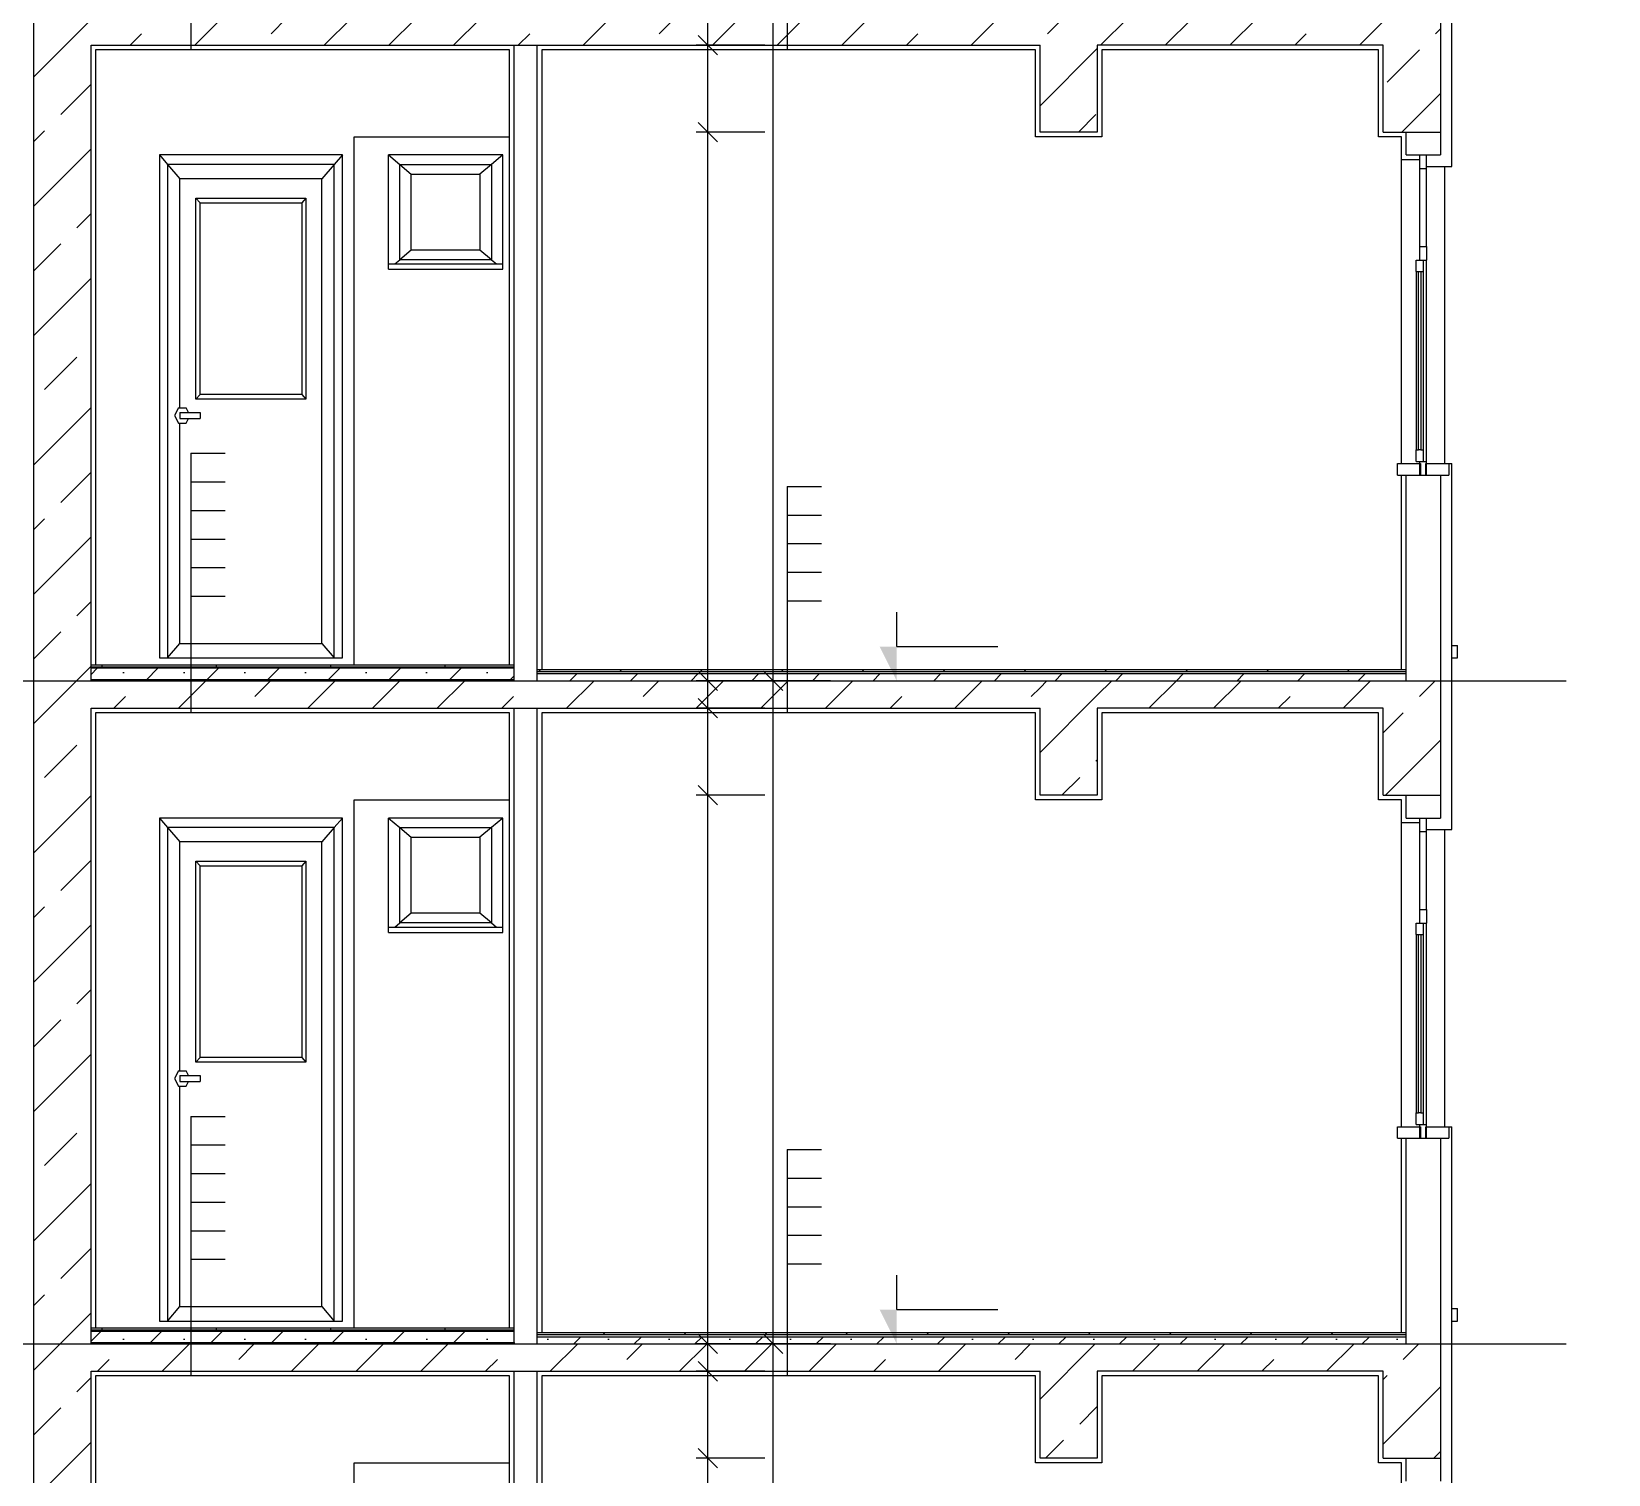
# Model space of a CAD drawing. Header units: metres. Extents: x -220 to 294, y -29 to 18.
# Drawn here: x -192.577 to -190.854, y 1.907 to 3.485 of the extents above; entities that cross this region are included whole.
import ezdxf

# ---------------------------------------------------------------- set-up
doc = ezdxf.new("R2010")
doc.units = ezdxf.units.M
doc.header["$MEASUREMENT"] = 0
doc.linetypes.add('DASHED4', pattern=[0.1875, 0.125, -0.0625])
for name, color, linetype in [('Cizgi', 7, 'Continuous'), ('Kesit_Kot', 7, 'Continuous'), ('Olculendirme', 7, 'Continuous'), ('Standart', 7, 'Continuous'), ('Tarama', 7, 'Continuous')]:
    doc.layers.add(name, color=color, linetype=linetype)

msp = doc.modelspace()

# ---------------------------------------------------------------- hatches: boundary and pattern name
at = {"layer": 'Kesit_Kot', "linetype": 'Continuous', "lineweight": -3}
for points in [[(-191.6314, 2.775), (-191.6502, 2.8125), (-191.6314, 2.8125)], [(-191.6314, 2.05), (-191.6502, 2.0875), (-191.6314, 2.0875)]]:
    msp.add_hatch(color=216, dxfattribs=at).paths.add_polyline_path(points)
at = {"layer": 'Tarama', "linetype": 'Continuous', "lineweight": -3}
h = msp.add_hatch(dxfattribs=at)
h.set_pattern_fill('ANSI33', color=58, scale=0.4, style=0)
h.paths.add_polyline_path([(-192.512, 2.775), (-192.5745, 2.775), (-192.5745, 3.5), (-192.512, 3.5)])
h = msp.add_hatch(dxfattribs=at)
h.set_pattern_fill('ANSI33', color=58, scale=0.4, style=0)
h.paths.add_polyline_path([(-191.4748, 3.47), (-192.512, 3.47), (-192.512, 3.5), (-191.4748, 3.5)])
h = msp.add_hatch(dxfattribs=at)
h.set_pattern_fill('ANSI33', color=58, scale=0.4, style=0)
h.paths.add_polyline_path([(-191.4123, 3.375), (-191.4748, 3.375), (-191.4748, 3.5), (-191.4123, 3.5)])
h = msp.add_hatch(dxfattribs=at)
h.set_pattern_fill('ANSI33', color=58, scale=0.4, style=0)
h.paths.add_polyline_path([(-191.0998, 3.47), (-191.4123, 3.47), (-191.4123, 3.5), (-191.0998, 3.5)])
h = msp.add_hatch(dxfattribs=at)
h.set_pattern_fill('ANSI33', color=58, scale=0.4, style=0)
h.paths.add_polyline_path([(-191.0373, 3.375), (-191.0998, 3.375), (-191.0998, 3.5), (-191.0373, 3.5)])
h = msp.add_hatch(dxfattribs=at)
h.set_pattern_fill('NET', color=163, style=0)
h.paths.add_polyline_path([(-192.0495, 2.79), (-192.512, 2.79), (-192.512, 2.7925), (-192.0495, 2.7925)])
h = msp.add_hatch(dxfattribs=at)
h.set_pattern_fill('ANSI33', color=58, scale=0.4, style=0)
h.paths.add_polyline_path([(-192.512, 2.05), (-192.5745, 2.05), (-192.5745, 2.775), (-192.512, 2.775)])
h = msp.add_hatch(dxfattribs=at)
h.set_pattern_fill('DOTS', color=58, scale=0.8, style=0)
h.paths.add_polyline_path([(-192.0495, 2.7888), (-192.512, 2.7888), (-192.512, 2.79), (-192.0495, 2.79)])
h = msp.add_hatch(dxfattribs=at)
h.set_pattern_fill('SACNCR', color=58, scale=0.5, style=0)
h.paths.add_polyline_path([(-192.0495, 2.7762), (-192.512, 2.7762), (-192.512, 2.7888), (-192.0495, 2.7888)])
h = msp.add_hatch(dxfattribs=at)
h.set_pattern_fill('DOTS', color=38, scale=0.8, style=0)
h.paths.add_polyline_path([(-192.0495, 2.775), (-192.512, 2.775), (-192.512, 2.7762), (-192.0495, 2.7762)])
h = msp.add_hatch(dxfattribs=at)
h.set_pattern_fill('ANSI33', color=58, scale=0.4, style=0)
h.paths.add_polyline_path([(-191.4748, 2.745), (-192.512, 2.745), (-192.512, 2.775), (-191.4748, 2.775)])
h = msp.add_hatch(dxfattribs=at)
h.set_pattern_fill('ANSI31', color=58, scale=0.5, style=0)
h.paths.add_polyline_path([(-191.0748, 2.785), (-192.0245, 2.785), (-192.0245, 2.7875), (-191.0748, 2.7875)])
h = msp.add_hatch(dxfattribs=at)
h.set_pattern_fill('TRIANG', color=58, scale=0.2, style=0)
h.paths.add_polyline_path([(-191.0748, 2.7825), (-192.0245, 2.7825), (-192.0245, 2.785), (-191.0748, 2.785)])
h = msp.add_hatch(dxfattribs=at)
h.set_pattern_fill('SACNCR', color=58, scale=0.5, style=0)
h.paths.add_polyline_path([(-191.0748, 2.775), (-192.0245, 2.775), (-192.0245, 2.7825), (-191.0748, 2.7825)])
h = msp.add_hatch(dxfattribs=at)
h.set_pattern_fill('ANSI33', color=58, scale=0.4, style=0)
h.paths.add_polyline_path([(-191.4123, 2.65), (-191.4748, 2.65), (-191.4748, 2.775), (-191.4123, 2.775)])
h = msp.add_hatch(dxfattribs=at)
h.set_pattern_fill('ANSI33', color=58, scale=0.4, style=0)
h.paths.add_polyline_path([(-191.0998, 2.745), (-191.4123, 2.745), (-191.4123, 2.775), (-191.0998, 2.775)])
h = msp.add_hatch(dxfattribs=at)
h.set_pattern_fill('ANSI33', color=58, scale=0.4, style=0)
h.paths.add_polyline_path([(-191.0373, 2.65), (-191.0998, 2.65), (-191.0998, 2.775), (-191.0373, 2.775)])
h = msp.add_hatch(dxfattribs=at)
h.set_pattern_fill('NET', color=163, style=0)
h.paths.add_polyline_path([(-192.0495, 2.065), (-192.512, 2.065), (-192.512, 2.0675), (-192.0495, 2.0675)])
h = msp.add_hatch(dxfattribs=at)
h.set_pattern_fill('DOTS', color=58, scale=0.8, style=0)
h.paths.add_polyline_path([(-192.0495, 2.0637), (-192.512, 2.0637), (-192.512, 2.065), (-192.0495, 2.065)])
h = msp.add_hatch(dxfattribs=at)
h.set_pattern_fill('SACNCR', color=58, scale=0.5, style=0)
h.paths.add_polyline_path([(-192.0495, 2.0513), (-192.512, 2.0513), (-192.512, 2.0637), (-192.0495, 2.0637)])
h = msp.add_hatch(dxfattribs=at)
h.set_pattern_fill('DOTS', color=38, scale=0.8, style=0)
h.paths.add_polyline_path([(-192.0495, 2.05), (-192.512, 2.05), (-192.512, 2.0513), (-192.0495, 2.0513)])
h = msp.add_hatch(dxfattribs=at)
h.set_pattern_fill('ANSI31', color=58, scale=0.5, style=0)
h.paths.add_polyline_path([(-191.0748, 2.06), (-192.0245, 2.06), (-192.0245, 2.0625), (-191.0748, 2.0625)])
h = msp.add_hatch(dxfattribs=at)
h.set_pattern_fill('TRIANG', color=58, scale=0.2, style=0)
h.paths.add_polyline_path([(-191.0748, 2.0575), (-192.0245, 2.0575), (-192.0245, 2.06), (-191.0748, 2.06)])
h = msp.add_hatch(dxfattribs=at)
h.set_pattern_fill('SACNCR', color=58, scale=0.5, style=0)
h.paths.add_polyline_path([(-191.0748, 2.05), (-192.0245, 2.05), (-192.0245, 2.0575), (-191.0748, 2.0575)])
h = msp.add_hatch(dxfattribs=at)
h.set_pattern_fill('ANSI33', color=58, scale=0.4, style=0)
h.paths.add_polyline_path([(-192.512, 1.325), (-192.5745, 1.325), (-192.5745, 2.05), (-192.512, 2.05)])
h = msp.add_hatch(dxfattribs=at)
h.set_pattern_fill('ANSI33', color=58, scale=0.4, style=0)
h.paths.add_polyline_path([(-191.4748, 2.02), (-192.512, 2.02), (-192.512, 2.05), (-191.4748, 2.05)])
h = msp.add_hatch(dxfattribs=at)
h.set_pattern_fill('ANSI33', color=58, scale=0.4, style=0)
h.paths.add_polyline_path([(-191.4123, 1.925), (-191.4748, 1.925), (-191.4748, 2.05), (-191.4123, 2.05)])
h = msp.add_hatch(dxfattribs=at)
h.set_pattern_fill('ANSI33', color=58, scale=0.4, style=0)
h.paths.add_polyline_path([(-191.0998, 2.02), (-191.4123, 2.02), (-191.4123, 2.05), (-191.0998, 2.05)])
h = msp.add_hatch(dxfattribs=at)
h.set_pattern_fill('ANSI33', color=58, scale=0.4, style=0)
h.paths.add_polyline_path([(-191.0373, 1.925), (-191.0998, 1.925), (-191.0998, 2.05), (-191.0373, 2.05)])

# ---------------------------------------------------------------- linework, layer by layer
at = {"layer": 'Cizgi', "color": 7, "linetype": 'Continuous', "lineweight": -3}
for points in [[(-192.5745, -0.3447), (-192.5745, 4.625)], [(-191.0373, 3.5), (-191.0373, 3.375)], [(-192.512, 3.47), (-192.0495, 3.47)], [(-192.512, 2.7925), (-192.512, 3.47)], [(-192.0495, 3.47), (-192.0245, 3.47)], [(-192.0245, 3.47), (-191.4748, 3.47)], [(-191.4748, 3.375), (-191.4748, 3.47)], [(-191.0998, 3.47), (-191.4123, 3.47)], [(-191.4123, 3.47), (-191.4123, 3.375)], [(-191.0998, 3.375), (-191.0998, 3.47)], [(-191.4123, 3.375), (-191.4748, 3.375)], [(-191.0998, 3.375), (-191.0748, 3.375)], [(-191.0748, 3.375), (-191.0373, 3.375)], [(-192.512, 2.775), (-192.512, 2.7925)], [(-192.512, 2.775), (-192.0495, 2.775)], [(-192.0495, 2.775), (-192.0245, 2.775)], [(-192.0245, 2.775), (-191.0748, 2.775)], [(-191.0748, 2.775), (-191.0373, 2.775)], [(-191.0373, 2.775), (-191.0373, 2.65)], [(-192.512, 2.745), (-192.0495, 2.745)], [(-192.512, 2.0675), (-192.512, 2.745)], [(-192.0495, 2.745), (-192.0245, 2.745)], [(-192.0245, 2.745), (-191.4748, 2.745)], [(-191.4748, 2.65), (-191.4748, 2.745)], [(-191.0998, 2.745), (-191.4123, 2.745)], [(-191.4123, 2.745), (-191.4123, 2.65)], [(-191.0998, 2.65), (-191.0998, 2.745)], [(-191.4123, 2.65), (-191.4748, 2.65)], [(-191.0998, 2.65), (-191.0748, 2.65)], [(-191.0748, 2.65), (-191.0373, 2.65)], [(-192.512, 2.05), (-192.512, 2.0675)], [(-192.512, 2.05), (-192.0495, 2.05)], [(-192.0495, 2.05), (-192.0245, 2.05)], [(-192.0245, 2.05), (-191.0748, 2.05)], [(-191.0748, 2.05), (-191.0373, 2.05)], [(-191.0373, 2.05), (-191.0373, 1.925)], [(-192.512, 1.3425), (-192.512, 2.02)], [(-192.512, 2.02), (-192.0495, 2.02)], [(-192.0495, 2.02), (-192.0245, 2.02)], [(-192.0245, 2.02), (-191.4748, 2.02)], [(-191.4748, 1.925), (-191.4748, 2.02)], [(-191.4123, 2.02), (-191.4123, 1.925)], [(-191.0998, 2.02), (-191.4123, 2.02)], [(-191.0998, 1.925), (-191.0998, 2.02)], [(-191.4123, 1.925), (-191.4748, 1.925)], [(-191.0998, 1.925), (-191.0748, 1.925)], [(-191.0748, 1.925), (-191.0373, 1.925)]]:
    msp.add_lwpolyline(points, dxfattribs=at)
at = {"layer": 'Cizgi', "color": 241, "linetype": 'Continuous', "lineweight": -3}
for points in [[(-191.0248, 3.3375), (-191.0248, 3.5)], [(-192.0545, 3.465), (-192.507, 3.465)], [(-192.507, 3.465), (-192.507, 2.7925)], [(-192.0545, 2.7925), (-192.0545, 3.465)], [(-191.4798, 3.465), (-192.0195, 3.465)], [(-192.0195, 3.465), (-192.0195, 2.7875)], [(-191.4798, 3.37), (-191.4798, 3.465)], [(-191.1048, 3.465), (-191.4073, 3.465)], [(-191.4073, 3.465), (-191.4073, 3.37)], [(-191.1048, 3.37), (-191.1048, 3.465)], [(-191.4073, 3.37), (-191.4798, 3.37)], [(-191.0798, 3.37), (-191.1048, 3.37)], [(-191.0798, 3.345), (-191.0798, 3.37)], [(-191.0798, 3.345), (-191.0598, 3.345)], [(-191.0523, 3.3375), (-191.0248, 3.3375)], [(-191.0798, 2.7875), (-191.0798, 3)], [(-191.028, 3.0125), (-191.0248, 3.0125)], [(-191.0248, 2.8137), (-191.0248, 3.0125)], [(-191.0248, 2.8), (-191.0248, 2.8137)], [(-191.0248, 2.6125), (-191.0248, 2.8)], [(-192.0545, 2.74), (-192.507, 2.74)], [(-192.507, 2.74), (-192.507, 2.0675)], [(-192.0545, 2.0675), (-192.0545, 2.74)], [(-191.4798, 2.74), (-192.0195, 2.74)], [(-192.0195, 2.74), (-192.0195, 2.0625)], [(-191.4798, 2.645), (-191.4798, 2.74)], [(-191.1048, 2.74), (-191.4073, 2.74)], [(-191.4073, 2.74), (-191.4073, 2.645)], [(-191.1048, 2.645), (-191.1048, 2.74)], [(-191.4073, 2.645), (-191.4798, 2.645)], [(-191.0798, 2.645), (-191.1048, 2.645)], [(-191.0798, 2.62), (-191.0798, 2.645)], [(-191.0798, 2.62), (-191.0598, 2.62)], [(-191.0523, 2.6125), (-191.0248, 2.6125)], [(-191.0798, 2.0625), (-191.0798, 2.275)], [(-191.028, 2.2875), (-191.0248, 2.2875)], [(-191.0248, 2.0887), (-191.0248, 2.2875)], [(-191.0248, 2.075), (-191.0248, 2.0887)], [(-191.0248, 1.8875), (-191.0248, 2.075)], [(-192.0545, 2.015), (-192.507, 2.015)], [(-192.507, 2.015), (-192.507, 1.3425)], [(-192.0545, 1.3425), (-192.0545, 2.015)], [(-191.4798, 2.015), (-192.0195, 2.015)], [(-192.0195, 2.015), (-192.0195, 1.3375)], [(-191.4798, 1.92), (-191.4798, 2.015)], [(-191.1048, 2.015), (-191.4073, 2.015)], [(-191.4073, 2.015), (-191.4073, 1.92)], [(-191.1048, 1.92), (-191.1048, 2.015)], [(-191.4073, 1.92), (-191.4798, 1.92)], [(-191.0798, 1.92), (-191.1048, 1.92)], [(-191.0798, 1.895), (-191.0798, 1.92)]]:
    msp.add_lwpolyline(points, dxfattribs=at)
at = {"layer": 'Cizgi', "color": 166, "linetype": 'Continuous', "lineweight": -3}
for points in [[(-192.0495, 2.7925), (-192.0495, 3.47)], [(-192.0245, 2.7875), (-192.0245, 3.47)], [(-191.0748, 3.35), (-191.0748, 3.375)], [(-191.0373, 3.375), (-191.0373, 3.35)], [(-191.0748, 3.35), (-191.0598, 3.35)], [(-191.0598, 3.35), (-191.0523, 3.35)], [(-191.0523, 3.35), (-191.0373, 3.35)], [(-191.0748, 2.7875), (-191.0748, 3)], [(-191.0748, 3), (-191.0598, 3)], [(-191.0598, 3), (-191.0589, 3)], [(-191.0589, 3), (-191.0533, 3)], [(-191.0533, 3), (-191.0523, 3)], [(-191.0523, 3), (-191.0373, 3)], [(-191.0373, 3), (-191.0373, 2.775)], [(-192.0495, 2.775), (-192.0495, 2.7925)], [(-192.0245, 2.775), (-192.0245, 2.7875)], [(-191.0748, 2.775), (-191.0748, 2.7875)], [(-192.0495, 2.0675), (-192.0495, 2.745)], [(-192.0245, 2.0625), (-192.0245, 2.745)], [(-191.0748, 2.625), (-191.0748, 2.65)], [(-191.0373, 2.65), (-191.0373, 2.625)], [(-191.0748, 2.625), (-191.0598, 2.625)], [(-191.0598, 2.625), (-191.0523, 2.625)], [(-191.0523, 2.625), (-191.0373, 2.625)], [(-191.0748, 2.0625), (-191.0748, 2.275)], [(-191.0748, 2.275), (-191.0598, 2.275)], [(-191.0598, 2.275), (-191.0589, 2.275)], [(-191.0589, 2.275), (-191.0533, 2.275)], [(-191.0533, 2.275), (-191.0523, 2.275)], [(-191.0523, 2.275), (-191.0373, 2.275)], [(-191.0373, 2.275), (-191.0373, 2.05)], [(-192.0495, 2.05), (-192.0495, 2.0675)], [(-192.0245, 2.05), (-192.0245, 2.0625)], [(-191.0748, 2.05), (-191.0748, 2.0625)], [(-192.0495, 1.3425), (-192.0495, 2.02)], [(-192.0245, 1.3375), (-192.0245, 2.02)], [(-191.0748, 1.9), (-191.0748, 1.925)], [(-191.0373, 1.925), (-191.0373, 1.9)]]:
    msp.add_lwpolyline(points, dxfattribs=at)
at = {"layer": 'Cizgi', "color": 118, "linetype": 'Continuous', "lineweight": -3}
for points in [[(-192.2245, 3.37), (-192.0545, 3.37)], [(-192.2245, 2.7925), (-192.2245, 3.37)], [(-191.0798, 3.0125), (-191.0798, 3.345)], [(-191.0323, 3.0125), (-191.0323, 3.3375)], [(-192.2245, 2.645), (-192.0545, 2.645)], [(-192.2245, 2.0675), (-192.2245, 2.645)], [(-191.0798, 2.2875), (-191.0798, 2.62)], [(-191.0323, 2.2875), (-191.0323, 2.6125)], [(-192.2245, 1.3425), (-192.2245, 1.92)], [(-192.2245, 1.92), (-192.0545, 1.92)]]:
    msp.add_lwpolyline(points, dxfattribs=at)
at = {"layer": 'Cizgi', "color": 98, "linetype": 'Continuous', "lineweight": -3}
for points in [[(-192.4373, 3.35), (-192.4373, 2.8)], [(-192.2373, 3.35), (-192.4373, 3.35)], [(-192.4373, 3.35), (-192.4285, 3.3395)], [(-192.2373, 3.35), (-192.2462, 3.3395)], [(-192.2373, 2.8), (-192.2373, 3.35)], [(-192.187, 3.35), (-192.1745, 3.3396)], [(-192.187, 3.2308), (-192.187, 3.35)], [(-192.062, 3.35), (-192.187, 3.35)], [(-192.062, 3.35), (-192.0745, 3.3396)], [(-192.062, 3.2308), (-192.062, 3.35)], [(-192.4285, 3.3395), (-192.4285, 2.8)], [(-192.4285, 3.3395), (-192.4151, 3.3238)], [(-192.2462, 3.3395), (-192.4285, 3.3395)], [(-192.2462, 3.3395), (-192.2596, 3.3238)], [(-192.2462, 2.8), (-192.2462, 3.3395)], [(-192.1745, 3.3396), (-192.0745, 3.3396)], [(-192.1745, 3.2354), (-192.1745, 3.3396)], [(-192.1745, 3.3396), (-192.162, 3.3292)], [(-192.162, 3.3292), (-192.087, 3.3292)], [(-192.162, 3.2458), (-192.162, 3.3292)], [(-192.0745, 3.3396), (-192.087, 3.3292)], [(-192.087, 3.3292), (-192.087, 3.2458)], [(-192.0745, 3.3396), (-192.0745, 3.2354)], [(-191.0598, 3.25), (-191.0598, 3.335)], [(-191.0523, 3.25), (-191.0523, 3.335)], [(-192.4151, 3.0737), (-192.4151, 3.3238)], [(-192.2596, 3.3238), (-192.4151, 3.3238)], [(-192.2596, 2.8157), (-192.2596, 3.3238)], [(-192.3929, 3.2976), (-192.3973, 3.3029)], [(-192.3973, 3.0829), (-192.3973, 3.3029)], [(-192.3973, 3.3029), (-192.2773, 3.3029)], [(-192.3929, 3.2976), (-192.2818, 3.2976)], [(-192.3929, 3.0881), (-192.3929, 3.2976)], [(-192.2773, 3.3029), (-192.2818, 3.2976)], [(-192.2818, 3.2976), (-192.2818, 3.0881)], [(-192.2773, 3.3029), (-192.2773, 3.0829)], [(-192.162, 3.2458), (-192.1745, 3.2354)], [(-192.087, 3.2458), (-192.162, 3.2458)], [(-192.0745, 3.2354), (-192.087, 3.2458)], [(-192.187, 3.225), (-192.187, 3.2308)], [(-192.187, 3.2308), (-192.1801, 3.2308)], [(-192.187, 3.225), (-192.062, 3.225)], [(-192.1801, 3.2308), (-192.1745, 3.2354)], [(-192.1801, 3.2308), (-192.069, 3.2308)], [(-192.0745, 3.2354), (-192.1745, 3.2354)], [(-192.0745, 3.2354), (-192.069, 3.2308)], [(-192.069, 3.2308), (-192.062, 3.2308)], [(-192.062, 3.225), (-192.062, 3.2308)], [(-191.0523, 3.015), (-191.0523, 3.235)], [(-191.0636, 3.2225), (-191.0636, 3.0275)], [(-191.0561, 3.2225), (-191.0561, 3.0275)], [(-192.3929, 3.0881), (-192.3973, 3.0829)], [(-192.2818, 3.0881), (-192.3929, 3.0881)], [(-192.2818, 3.0881), (-192.2773, 3.0829)], [(-192.4165, 3.0737), (-192.4207, 3.0652)], [(-192.4165, 3.0737), (-192.4151, 3.0737)], [(-192.4151, 3.0737), (-192.4082, 3.0737)], [(-192.4151, 3.0685), (-192.4151, 3.0619)], [(-192.4151, 3.0685), (-192.4056, 3.0685)], [(-192.4056, 3.0685), (-192.4082, 3.0737)], [(-192.4056, 3.0685), (-192.3929, 3.0685)], [(-192.2773, 3.0829), (-192.3973, 3.0829)], [(-192.3929, 3.0685), (-192.3929, 3.0619)], [(-192.4207, 3.0652), (-192.4165, 3.0567)], [(-192.4165, 3.0567), (-192.4151, 3.0567)], [(-192.4151, 3.0619), (-192.4056, 3.0619)], [(-192.4151, 2.8157), (-192.4151, 3.0567)], [(-192.4151, 3.0567), (-192.4082, 3.0567)], [(-192.4082, 3.0567), (-192.4056, 3.0619)], [(-192.4056, 3.0619), (-192.3929, 3.0619)], [(-192.4285, 2.8), (-192.4151, 2.8157)], [(-192.4151, 2.8157), (-192.2596, 2.8157)], [(-192.2596, 2.8157), (-192.2462, 2.8)], [(-191.0248, 2.8137), (-191.0186, 2.8137)], [(-191.0186, 2.8), (-191.0186, 2.8137)], [(-192.4373, 2.8), (-192.4285, 2.8)], [(-192.4285, 2.8), (-192.2462, 2.8)], [(-192.2462, 2.8), (-192.2373, 2.8)], [(-191.0248, 2.8), (-191.0186, 2.8)], [(-192.4373, 2.625), (-192.4373, 2.075)], [(-192.2373, 2.625), (-192.4373, 2.625)], [(-192.4373, 2.625), (-192.4285, 2.6145)], [(-192.2373, 2.625), (-192.2462, 2.6145)], [(-192.2373, 2.075), (-192.2373, 2.625)], [(-192.187, 2.625), (-192.1745, 2.6146)], [(-192.187, 2.5058), (-192.187, 2.625)], [(-192.062, 2.625), (-192.187, 2.625)], [(-192.062, 2.625), (-192.0745, 2.6146)], [(-192.062, 2.5058), (-192.062, 2.625)], [(-192.4285, 2.6145), (-192.4285, 2.075)], [(-192.4285, 2.6145), (-192.4151, 2.5988)], [(-192.2462, 2.6145), (-192.4285, 2.6145)], [(-192.2462, 2.6145), (-192.2596, 2.5988)], [(-192.2462, 2.075), (-192.2462, 2.6145)], [(-192.1745, 2.6146), (-192.0745, 2.6146)], [(-192.1745, 2.5104), (-192.1745, 2.6146)], [(-192.1745, 2.6146), (-192.162, 2.6042)], [(-192.162, 2.6042), (-192.087, 2.6042)], [(-192.162, 2.5208), (-192.162, 2.6042)], [(-192.0745, 2.6146), (-192.087, 2.6042)], [(-192.087, 2.6042), (-192.087, 2.5208)], [(-192.0745, 2.6146), (-192.0745, 2.5104)], [(-191.0598, 2.525), (-191.0598, 2.61)], [(-191.0523, 2.525), (-191.0523, 2.61)], [(-192.4151, 2.3487), (-192.4151, 2.5988)], [(-192.2596, 2.5988), (-192.4151, 2.5988)], [(-192.2596, 2.0907), (-192.2596, 2.5988)], [(-192.3929, 2.5726), (-192.3973, 2.5779)], [(-192.3973, 2.3579), (-192.3973, 2.5779)], [(-192.3973, 2.5779), (-192.2773, 2.5779)], [(-192.3929, 2.5726), (-192.2818, 2.5726)], [(-192.3929, 2.3631), (-192.3929, 2.5726)], [(-192.2773, 2.5779), (-192.2818, 2.5726)], [(-192.2818, 2.5726), (-192.2818, 2.3631)], [(-192.2773, 2.5779), (-192.2773, 2.3579)], [(-192.162, 2.5208), (-192.1745, 2.5104)], [(-192.087, 2.5208), (-192.162, 2.5208)], [(-192.0745, 2.5104), (-192.087, 2.5208)], [(-192.187, 2.5), (-192.187, 2.5058)], [(-192.187, 2.5058), (-192.1801, 2.5058)], [(-192.187, 2.5), (-192.062, 2.5)], [(-192.1801, 2.5058), (-192.1745, 2.5104)], [(-192.1801, 2.5058), (-192.069, 2.5058)], [(-192.0745, 2.5104), (-192.1745, 2.5104)], [(-192.0745, 2.5104), (-192.069, 2.5058)], [(-192.069, 2.5058), (-192.062, 2.5058)], [(-192.062, 2.5), (-192.062, 2.5058)], [(-191.0523, 2.29), (-191.0523, 2.51)], [(-191.0636, 2.4975), (-191.0636, 2.3025)], [(-191.0561, 2.4975), (-191.0561, 2.3025)], [(-192.3929, 2.3631), (-192.3973, 2.3579)], [(-192.2818, 2.3631), (-192.3929, 2.3631)], [(-192.2818, 2.3631), (-192.2773, 2.3579)], [(-192.4165, 2.3487), (-192.4207, 2.3402)], [(-192.4165, 2.3487), (-192.4151, 2.3487)], [(-192.4151, 2.3487), (-192.4082, 2.3487)], [(-192.4056, 2.3435), (-192.4082, 2.3487)], [(-192.2773, 2.3579), (-192.3973, 2.3579)], [(-192.4207, 2.3402), (-192.4165, 2.3317)], [(-192.4165, 2.3317), (-192.4151, 2.3317)], [(-192.4151, 2.3435), (-192.4151, 2.3369)], [(-192.4151, 2.3435), (-192.4056, 2.3435)], [(-192.4151, 2.3369), (-192.4056, 2.3369)], [(-192.4151, 2.0907), (-192.4151, 2.3317)], [(-192.4151, 2.3317), (-192.4082, 2.3317)], [(-192.4082, 2.3317), (-192.4056, 2.3369)], [(-192.4056, 2.3435), (-192.3929, 2.3435)], [(-192.4056, 2.3369), (-192.3929, 2.3369)], [(-192.3929, 2.3435), (-192.3929, 2.3369)], [(-192.4285, 2.075), (-192.4151, 2.0907)], [(-192.4151, 2.0907), (-192.2596, 2.0907)], [(-192.2596, 2.0907), (-192.2462, 2.075)], [(-191.0248, 2.0887), (-191.0186, 2.0887)], [(-191.0186, 2.075), (-191.0186, 2.0887)], [(-192.4373, 2.075), (-192.4285, 2.075)], [(-192.4285, 2.075), (-192.2462, 2.075)], [(-192.2462, 2.075), (-192.2373, 2.075)], [(-191.0248, 2.075), (-191.0186, 2.075)]]:
    msp.add_lwpolyline(points, dxfattribs=at)
at = {"layer": 'Cizgi', "color": 173, "linetype": 'Continuous', "lineweight": -3}
for points in [[(-191.0598, 3.345), (-191.0598, 3.35)], [(-191.0598, 3.335), (-191.0598, 3.345)], [(-191.0523, 3.3375), (-191.0523, 3.35)], [(-191.0523, 3.335), (-191.0598, 3.335)], [(-191.0523, 3.335), (-191.0523, 3.3375)], [(-191.0598, 3.235), (-191.0598, 3.25)], [(-191.0598, 3.25), (-191.0523, 3.25)], [(-191.0523, 3.25), (-191.0523, 3.235)], [(-191.0636, 3.2225), (-191.0636, 3.235)], [(-191.0636, 3.235), (-191.0598, 3.235)], [(-191.0598, 3.235), (-191.0561, 3.235)], [(-191.0561, 3.235), (-191.0561, 3.2225)], [(-191.0561, 3.235), (-191.0523, 3.235)], [(-191.0636, 3.2225), (-191.0611, 3.2225)], [(-191.0611, 3.0275), (-191.0611, 3.2225)], [(-191.0611, 3.2225), (-191.0586, 3.2225)], [(-191.0586, 3.2225), (-191.0561, 3.2225)], [(-191.0586, 3.2225), (-191.0586, 3.0275)], [(-191.0636, 3.015), (-191.0636, 3.0275)], [(-191.0636, 3.0275), (-191.0611, 3.0275)], [(-191.0586, 3.0275), (-191.0611, 3.0275)], [(-191.0586, 3.0275), (-191.0561, 3.0275)], [(-191.0561, 3.0275), (-191.0561, 3.015)], [(-191.0842, 3), (-191.0842, 3.0125)], [(-191.0842, 3.0125), (-191.0598, 3.0125)], [(-191.0842, 3), (-191.0798, 3)], [(-191.0798, 3), (-191.0748, 3)], [(-191.0636, 3.015), (-191.0598, 3.015)], [(-191.0598, 3.0125), (-191.0598, 3.015)], [(-191.0598, 3.015), (-191.0561, 3.015)], [(-191.0598, 3), (-191.0598, 3.0125)], [(-191.0598, 3.0125), (-191.0589, 3.0125)], [(-191.0589, 3.0125), (-191.0589, 3)], [(-191.0561, 3.015), (-191.0523, 3.015)], [(-191.0533, 3), (-191.0533, 3.0125)], [(-191.0533, 3.0125), (-191.0523, 3.0125)], [(-191.0523, 3.0125), (-191.0523, 3.015)], [(-191.0523, 3), (-191.0523, 3.0125)], [(-191.0523, 3.0125), (-191.028, 3.0125)], [(-191.0373, 3), (-191.028, 3)], [(-191.028, 3.0125), (-191.028, 3)], [(-191.0598, 2.62), (-191.0598, 2.625)], [(-191.0598, 2.61), (-191.0598, 2.62)], [(-191.0523, 2.6125), (-191.0523, 2.625)], [(-191.0523, 2.61), (-191.0598, 2.61)], [(-191.0523, 2.61), (-191.0523, 2.6125)], [(-191.0598, 2.51), (-191.0598, 2.525)], [(-191.0598, 2.525), (-191.0523, 2.525)], [(-191.0523, 2.525), (-191.0523, 2.51)], [(-191.0636, 2.4975), (-191.0636, 2.51)], [(-191.0636, 2.51), (-191.0598, 2.51)], [(-191.0598, 2.51), (-191.0561, 2.51)], [(-191.0561, 2.51), (-191.0561, 2.4975)], [(-191.0561, 2.51), (-191.0523, 2.51)], [(-191.0636, 2.4975), (-191.0611, 2.4975)], [(-191.0611, 2.3025), (-191.0611, 2.4975)], [(-191.0611, 2.4975), (-191.0586, 2.4975)], [(-191.0586, 2.4975), (-191.0561, 2.4975)], [(-191.0586, 2.4975), (-191.0586, 2.3025)], [(-191.0636, 2.29), (-191.0636, 2.3025)], [(-191.0636, 2.3025), (-191.0611, 2.3025)], [(-191.0586, 2.3025), (-191.0611, 2.3025)], [(-191.0586, 2.3025), (-191.0561, 2.3025)], [(-191.0561, 2.3025), (-191.0561, 2.29)], [(-191.0842, 2.275), (-191.0842, 2.2875)], [(-191.0842, 2.2875), (-191.0598, 2.2875)], [(-191.0842, 2.275), (-191.0798, 2.275)], [(-191.0798, 2.275), (-191.0748, 2.275)], [(-191.0636, 2.29), (-191.0598, 2.29)], [(-191.0598, 2.2875), (-191.0598, 2.29)], [(-191.0598, 2.29), (-191.0561, 2.29)], [(-191.0598, 2.275), (-191.0598, 2.2875)], [(-191.0598, 2.2875), (-191.0589, 2.2875)], [(-191.0589, 2.2875), (-191.0589, 2.275)], [(-191.0561, 2.29), (-191.0523, 2.29)], [(-191.0533, 2.275), (-191.0533, 2.2875)], [(-191.0533, 2.2875), (-191.0523, 2.2875)], [(-191.0523, 2.2875), (-191.0523, 2.29)], [(-191.0523, 2.275), (-191.0523, 2.2875)], [(-191.0523, 2.2875), (-191.028, 2.2875)], [(-191.0373, 2.275), (-191.028, 2.275)], [(-191.028, 2.2875), (-191.028, 2.275)]]:
    msp.add_lwpolyline(points, dxfattribs=at)
at = {"layer": 'Cizgi', "color": 59, "linetype": 'Continuous', "lineweight": -3}
for points in [[(-192.512, 2.7925), (-192.507, 2.7925)], [(-192.507, 2.7925), (-192.2245, 2.7925)], [(-192.2245, 2.7925), (-192.0545, 2.7925)], [(-192.0545, 2.7925), (-192.0495, 2.7925)], [(-192.0245, 2.7875), (-192.0195, 2.7875)], [(-192.0195, 2.7875), (-191.0798, 2.7875)], [(-191.0798, 2.7875), (-191.0748, 2.7875)], [(-192.512, 2.0675), (-192.507, 2.0675)], [(-192.507, 2.0675), (-192.2245, 2.0675)], [(-192.2245, 2.0675), (-192.0545, 2.0675)], [(-192.0545, 2.0675), (-192.0495, 2.0675)], [(-192.0245, 2.0625), (-192.0195, 2.0625)], [(-192.0195, 2.0625), (-191.0798, 2.0625)], [(-191.0798, 2.0625), (-191.0748, 2.0625)]]:
    msp.add_lwpolyline(points, dxfattribs=at)
at = {"layer": 'Cizgi', "color": 73, "linetype": 'DASHED4', "lineweight": -3}
for points in [[(-195.337, 2.775), (-191.0248, 2.775)], [(-191.0248, 2.775), (-189.5365, 2.775)], [(-195.337, 2.05), (-191.0248, 2.05)], [(-191.0248, 2.05), (-189.5365, 2.05)]]:
    msp.add_lwpolyline(points, dxfattribs=at)
at = {"layer": 'Cizgi', "color": 38, "linetype": 'Continuous', "lineweight": -3}
for points in [[(-192.0495, 2.79), (-192.512, 2.79)], [(-192.0495, 2.7888), (-192.512, 2.7888)], [(-192.0495, 2.7762), (-192.512, 2.7762)], [(-191.0748, 2.785), (-192.0245, 2.785)], [(-191.0748, 2.7825), (-192.0245, 2.7825)], [(-192.0495, 2.065), (-192.512, 2.065)], [(-192.0495, 2.0637), (-192.512, 2.0637)], [(-192.0495, 2.0513), (-192.512, 2.0513)], [(-191.0748, 2.06), (-192.0245, 2.06)], [(-191.0748, 2.0575), (-192.0245, 2.0575)]]:
    msp.add_lwpolyline(points, dxfattribs=at)
at = {"layer": 'Kesit_Kot', "color": 216, "linetype": 'Continuous', "lineweight": -3}
for points in [[(-191.6314, 2.8125), (-191.6314, 2.85)], [(-191.6314, 2.8125), (-191.521, 2.8125)], [(-191.7564, 2.775), (-191.6314, 2.775)], [(-191.6314, 2.0875), (-191.6314, 2.125)], [(-191.6314, 2.0875), (-191.521, 2.0875)], [(-191.7564, 2.05), (-191.6314, 2.05)]]:
    msp.add_lwpolyline(points, dxfattribs=at)
at = {"layer": 'Olculendirme', "color": 47, "linetype": 'Continuous', "lineweight": -3}
for points in [[(-191.838, -0.87), (-191.838, 4.245)], [(-191.7664, -1.1075), (-191.7664, 4.245)], [(-191.7755, 3.47), (-191.8505, 3.47)], [(-191.7755, 3.375), (-191.8505, 3.375)], [(-191.7755, 2.775), (-191.8505, 2.775)], [(-191.7039, 2.775), (-191.7789, 2.775)], [(-191.7755, 2.745), (-191.8505, 2.745)], [(-191.7755, 2.65), (-191.8505, 2.65)], [(-191.7755, 2.05), (-191.8505, 2.05)], [(-191.7039, 2.05), (-191.7789, 2.05)], [(-191.7755, 2.02), (-191.8505, 2.02)], [(-191.7755, 1.925), (-191.8505, 1.925)]]:
    msp.add_lwpolyline(points, dxfattribs=at)
at = {"layer": 'Olculendirme', "color": 59, "linetype": 'Continuous', "lineweight": -3}
for points in [[(-191.8486, 3.4806), (-191.8274, 3.4594)], [(-191.8486, 3.3856), (-191.8274, 3.3644)], [(-191.8486, 2.7856), (-191.8274, 2.7644)], [(-191.777, 2.7856), (-191.7558, 2.7644)], [(-191.8486, 2.7556), (-191.8274, 2.7344)], [(-191.8486, 2.6606), (-191.8274, 2.6394)], [(-191.8486, 2.0606), (-191.8274, 2.0394)], [(-191.777, 2.0606), (-191.7558, 2.0394)], [(-191.8486, 2.0306), (-191.8274, 2.0094)], [(-191.8486, 1.9356), (-191.8274, 1.9144)]]:
    msp.add_lwpolyline(points, dxfattribs=at)
at = {"layer": 'Standart', "color": 58, "linetype": 'Continuous', "lineweight": -3}
for points in [[(-192.403, 3.7487), (-192.403, 3.465)], [(-191.7513, 3.7125), (-191.7513, 3.465)], [(-192.403, 3.0238), (-192.403, 2.74)], [(-192.403, 3.0238), (-192.3655, 3.0238)], [(-192.403, 2.9925), (-192.3655, 2.9925)], [(-191.7513, 2.9875), (-191.7513, 2.74)], [(-191.7513, 2.9875), (-191.7138, 2.9875)], [(-192.403, 2.9613), (-192.3655, 2.9613)], [(-191.7513, 2.9562), (-191.7138, 2.9562)], [(-192.403, 2.93), (-192.3655, 2.93)], [(-191.7513, 2.925), (-191.7138, 2.925)], [(-192.403, 2.8988), (-192.3655, 2.8988)], [(-191.7513, 2.8937), (-191.7138, 2.8937)], [(-192.403, 2.8675), (-192.3655, 2.8675)], [(-191.7513, 2.8625), (-191.7138, 2.8625)], [(-192.403, 2.2987), (-192.403, 2.015)], [(-192.403, 2.2987), (-192.3655, 2.2987)], [(-192.403, 2.2675), (-192.3655, 2.2675)], [(-191.7513, 2.2625), (-191.7513, 2.015)], [(-191.7513, 2.2625), (-191.7138, 2.2625)], [(-192.403, 2.2362), (-192.3655, 2.2362)], [(-191.7513, 2.2312), (-191.7138, 2.2312)], [(-192.403, 2.205), (-192.3655, 2.205)], [(-191.7513, 2.2), (-191.7138, 2.2)], [(-192.403, 2.1737), (-192.3655, 2.1737)], [(-191.7513, 2.1687), (-191.7138, 2.1687)], [(-192.403, 2.1425), (-192.3655, 2.1425)], [(-191.7513, 2.1375), (-191.7138, 2.1375)]]:
    msp.add_lwpolyline(points, dxfattribs=at)

doc.saveas('drawing.dxf')
